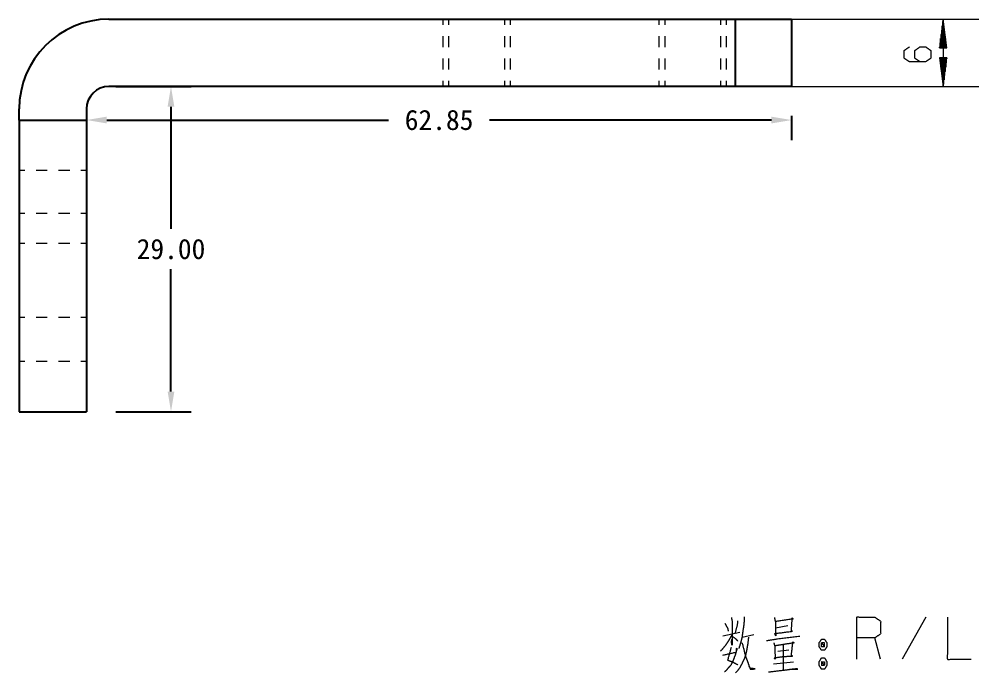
# Model space of a CAD drawing. Header units: millimetres. Extents: x 0 to 210, y 0 to 505.
# Drawn here: x 47.2 to 132.7, y 59.5 to 117.7 of the extents above; entities that cross this region are included whole.
import ezdxf

# ---------------------------------------------------------------- set-up
doc = ezdxf.new("R2010")
doc.units = ezdxf.units.MM
doc.layers.add('1', color=7, linetype='Continuous', true_color=0xffffff)
doc.dimstyles.get("Standard").update_dxf_attribs({"dimscale": 10, "dimtxt": 0.18, "dimasz": 0.18, "dimexe": 0.18, "dimexo": 0.0625, "dimgap": 0.09, "dimtad": 0, "dimtih": 1, "dimtoh": 1, "dimzin": 0, "dimdsep": 46, "dimtxsty": 'Standard', "dimcen": 0.09, "dimadec": 0, "dimazin": 0, "dimtfac": 1, "dimtofl": 0, "dimtmove": 0, "dimatfit": 3, "dimfxl": 0, "dimtolj": 1, "dimtzin": 0, "dimarcsym": 0})

# ---------------------------------------------------------------- blocks, each defined once
blk = doc.blocks.new('*D1')
at = {"color": 0, "lineweight": -2, "transparency": 16777216}
for p, q in [((53.153, 109.098), (53.153, 106.931)), ((54.953, 108.731), (80.08, 108.731)), ((114.206, 108.731), (89.08, 108.731)), ((116.006, 109.098), (116.006, 106.931))]:
    blk.add_line(p, q, dxfattribs=at)
at = {"color": 0, "lineweight": 18, "transparency": 16777216}
for points in [[(54.953, 109.031), (54.953, 108.431), (53.153, 108.731)], [(114.206, 109.031), (114.206, 108.431), (116.006, 108.731)]]:
    blk.add_solid(points, dxfattribs=at)
at = {"layer": 'Defpoints', "color": 0, "lineweight": 18, "transparency": 16777216}
for p in [(53.153, 109.723), (116.006, 109.723), (116.006, 108.731)]:
    blk.add_point(p, dxfattribs=at)
at = {"color": 0, "lineweight": 18, "transparency": 16777216, "insert": (84.58, 108.731), "char_height": 1.8, "attachment_point": 5}
blk.add_mtext('\\A1;62.85', dxfattribs=at)
blk = doc.blocks.new('*D2')
at = {"color": 0, "lineweight": -2, "transparency": 16777216}
for p, q in [((55.778, 111.723), (62.484, 111.723)), ((60.684, 109.923), (60.684, 99.023)), ((60.684, 84.523), (60.684, 95.423)), ((55.778, 82.723), (62.484, 82.723))]:
    blk.add_line(p, q, dxfattribs=at)
at = {"color": 0, "lineweight": 18, "transparency": 16777216}
for points in [[(60.384, 109.923), (60.984, 109.923), (60.684, 111.723)], [(60.384, 84.523), (60.984, 84.523), (60.684, 82.723)]]:
    blk.add_solid(points, dxfattribs=at)
at = {"layer": 'Defpoints', "color": 0, "lineweight": 18, "transparency": 16777216}
for p in [(55.153, 111.723), (55.153, 82.723), (60.684, 82.723)]:
    blk.add_point(p, dxfattribs=at)
at = {"color": 0, "lineweight": 18, "transparency": 16777216, "insert": (60.684, 97.223), "char_height": 1.8, "attachment_point": 5}
blk.add_mtext('\\A1;29.00', dxfattribs=at)

msp = doc.modelspace()

# ---------------------------------------------------------------- linework, layer by layer
at = {"layer": '1', "color": 30, "linetype": 'Continuous', "lineweight": 25}
for p, q in [((55.153, 117.723), (111.006, 117.723)), ((111.006, 117.723), (116.006, 117.723)), ((111.006, 111.723), (111.006, 117.723)), ((116.006, 117.723), (116.006, 111.723)), ((111.006, 111.723), (55.153, 111.723)), ((116.006, 111.723), (111.006, 111.723)), ((47.153, 108.723), (47.153, 109.723)), ((53.153, 109.723), (53.153, 108.723)), ((47.153, 108.723), (53.153, 108.723)), ((47.153, 108.723), (47.153, 82.723)), ((53.153, 108.723), (53.153, 82.723)), ((47.153, 82.723), (53.153, 82.723))]:
    msp.add_line(p, q, dxfattribs=at)
at = {"layer": '1', "color": 43, "linetype": 'Continuous', "lineweight": 18}
for p, q in [((84.933, 117.223), (84.933, 117.723)), ((85.433, 117.723), (85.433, 117.223)), ((90.433, 117.223), (90.433, 117.723)), ((90.933, 117.223), (90.933, 117.723)), ((104.202, 117.223), (104.202, 117.723)), ((104.702, 117.723), (104.702, 117.223)), ((109.702, 117.223), (109.702, 117.723)), ((110.202, 117.223), (110.202, 117.723)), ((84.933, 115.223), (84.933, 116.223)), ((85.433, 116.223), (85.433, 115.223)), ((90.433, 115.223), (90.433, 116.223)), ((90.933, 115.223), (90.933, 116.223)), ((104.202, 115.223), (104.202, 116.223)), ((104.702, 116.223), (104.702, 115.223)), ((109.702, 115.223), (109.702, 116.223)), ((110.202, 115.223), (110.202, 116.223)), ((84.933, 113.223), (84.933, 114.223)), ((85.433, 114.223), (85.433, 113.223)), ((90.433, 113.223), (90.433, 114.223)), ((90.933, 113.223), (90.933, 114.223)), ((104.202, 113.223), (104.202, 114.223)), ((104.702, 114.223), (104.702, 113.223)), ((109.702, 113.223), (109.702, 114.223)), ((110.202, 113.223), (110.202, 114.223)), ((84.933, 111.723), (84.933, 112.223)), ((85.433, 112.223), (85.433, 111.723)), ((90.433, 111.723), (90.433, 112.223)), ((90.933, 111.723), (90.933, 112.223)), ((104.202, 111.723), (104.202, 112.223)), ((104.702, 112.223), (104.702, 111.723)), ((109.702, 111.723), (109.702, 112.223)), ((110.202, 111.723), (110.202, 112.223)), ((47.653, 104.223), (47.153, 104.223)), ((49.653, 104.223), (48.653, 104.223)), ((51.653, 104.223), (50.653, 104.223)), ((53.153, 104.223), (52.653, 104.223)), ((47.653, 100.389), (47.153, 100.389)), ((49.653, 100.389), (48.653, 100.389)), ((51.653, 100.389), (50.653, 100.389)), ((53.153, 100.389), (52.653, 100.389)), ((47.653, 97.723), (47.153, 97.723)), ((49.653, 97.723), (48.653, 97.723)), ((51.653, 97.723), (50.653, 97.723)), ((53.153, 97.723), (52.653, 97.723)), ((47.653, 91.118), (47.153, 91.118)), ((49.653, 91.118), (48.653, 91.118)), ((51.653, 91.118), (50.653, 91.118)), ((53.153, 91.118), (52.653, 91.118)), ((47.153, 87.223), (47.653, 87.223)), ((48.653, 87.223), (49.653, 87.223)), ((50.653, 87.223), (51.653, 87.223)), ((52.653, 87.223), (53.153, 87.223))]:
    msp.add_line(p, q, dxfattribs=at)
at = {"layer": '1', "color": 13, "linetype": 'Continuous', "lineweight": 18}
for p, q in [((116.006, 117.723), (132.688, 117.723)), ((129.513, 117.723), (129.179, 115.183)), ((129.488, 115.183), (129.488, 117.53)), ((129.848, 115.183), (129.513, 117.723)), ((129.513, 117.723), (129.513, 111.723)), ((129.539, 115.183), (129.539, 117.53)), ((129.336, 115.183), (129.336, 116.372)), ((129.386, 115.183), (129.386, 116.758)), ((129.437, 115.183), (129.437, 117.144)), ((129.59, 115.183), (129.59, 117.144)), ((129.64, 115.183), (129.64, 116.758)), ((129.691, 115.183), (129.691, 116.372)), ((129.234, 115.183), (129.234, 115.601)), ((129.285, 115.183), (129.285, 115.987)), ((129.742, 115.183), (129.742, 115.987)), ((129.793, 115.183), (129.793, 115.601)), ((129.179, 115.183), (129.848, 115.183)), ((129.183, 115.183), (129.183, 115.215)), ((129.183, 115.183), (129.183, 115.215)), ((129.844, 115.183), (129.844, 115.215)), ((129.844, 115.183), (129.844, 115.215)), ((129.179, 114.263), (129.513, 111.723)), ((129.848, 114.263), (129.179, 114.263)), ((129.183, 114.263), (129.183, 114.231)), ((129.183, 114.263), (129.183, 114.231)), ((129.234, 114.263), (129.234, 113.845)), ((129.285, 114.263), (129.285, 113.459)), ((129.336, 114.263), (129.336, 113.073)), ((129.386, 114.263), (129.386, 112.688)), ((129.437, 114.263), (129.437, 112.302)), ((129.488, 114.263), (129.488, 111.916)), ((129.513, 111.723), (129.848, 114.263)), ((129.539, 114.263), (129.539, 111.916)), ((129.59, 114.263), (129.59, 112.302)), ((129.64, 114.263), (129.64, 112.688)), ((129.691, 114.263), (129.691, 113.073)), ((129.742, 114.263), (129.742, 113.459)), ((129.793, 114.263), (129.793, 113.845)), ((129.844, 114.263), (129.844, 114.231)), ((129.844, 114.263), (129.844, 114.231)), ((116.006, 111.723), (132.688, 111.723))]:
    msp.add_line(p, q, dxfattribs=at)
at = {"layer": '1', "color": 95, "linetype": 'Continuous', "lineweight": 18}
for p, q in [((127.971, 64.412), (125.856, 60.672)), ((114.558, 63.467), (115.672, 63.664)), ((109.883, 62.758), (111.386, 63.073)), ((111.609, 62.64), (112.639, 62.876)), ((123.936, 60.672), (123.408, 62.561)), ((115.254, 61.971), (115.254, 59.687)), ((114.781, 61.38), (115.755, 61.498)), ((114.391, 60.239), (116.173, 60.436))]:
    msp.add_line(p, q, dxfattribs=at)
at = {"layer": '1', "color": 30, "linetype": 'Continuous', "lineweight": 25}
for radius in [8, 2]:
    msp.add_arc((55.153, 109.723), radius, 90, 179.99989, dxfattribs=at)
at = {"layer": '1', "color": 95, "linetype": 'Continuous', "lineweight": 18}
for points, knots in [([(127.471, 113.92), (126.996, 114.238), (126.996, 114.928), (127.471, 115.263), (127.946, 115.263), (128.421, 114.928), (128.421, 114.238), (127.946, 113.92), (126.521, 113.92), (126.046, 114.238), (126.046, 114.928), (126.521, 115.263)], [0, 0, 0.076963, 0.169761, 0.248073, 0.312018, 0.390331, 0.483128, 0.560092, 0.751927, 0.82889, 0.921688, 1, 1]), ([(110.635, 64.373), (110.69, 64.097), (110.69, 61.932), (110.635, 62.207), (110.69, 62.443)], [0, 0, 0.094654, 0.823643, 0.918297, 1, 1]), ([(111.776, 64.451), (111.776, 64.215), (111.748, 63.782), (111.664, 63.231), (111.581, 62.64), (111.47, 62.168), (111.33, 61.735), (111.303, 61.617)], [0, 0, 0.08186, 0.232244, 0.425428, 0.632112, 0.800315, 0.957949, 1, 1]), ([(114.475, 64.373), (114.558, 63.979), (114.586, 62.758), (114.503, 62.955), (116.061, 63.152), (115.978, 63.152), (116.061, 64.333), (116.145, 64.254), (114.558, 64.018)], [0, 0, 0.062937, 0.253847, 0.287286, 0.532981, 0.546039, 0.731203, 0.749152, 1, 1]), ([(121.821, 60.672), (121.821, 64.412), (123.408, 64.412), (123.936, 64.058), (123.936, 62.916), (123.408, 62.561), (121.821, 62.561)], [0, 0, 0.400951, 0.571035, 0.639277, 0.761673, 0.829916, 1, 1]), ([(129.891, 64.412), (129.891, 60.672), (132.006, 60.672)], [0, 0, 0.638733, 1, 1]), ([(110.05, 63.861), (110.301, 63.428), (110.356, 63.152)], [0, 0, 0.640219, 1, 1]), ([(111.191, 64.097), (111.191, 63.9), (110.969, 62.995)], [0, 0, 0.174306, 1, 1]), ([(110.662, 62.798), (110.412, 62.365), (110.161, 61.971), (109.911, 61.656), (109.66, 61.38)], [0, 0, 0.287235, 0.555137, 0.786184, 1, 1]), ([(110.69, 62.719), (111.024, 62.483), (111.191, 62.286)], [0, 0, 0.613116, 1, 1]), ([(112.165, 62.64), (112.082, 61.971), (111.998, 61.498), (111.915, 61.105), (111.804, 60.75), (111.581, 60.278), (111.386, 59.924), (111.163, 59.609), (110.996, 59.451)], [0, 0, 0.194371, 0.33263, 0.448612, 0.555645, 0.706159, 0.82269, 0.933849, 1, 1]), ([(113.751, 62.325), (114.753, 62.483), (116.729, 62.719)], [0, 0, 0.337589, 1, 1]), ([(118.927, 62.443), (118.677, 62.443), (118.454, 62.128), (118.454, 61.774), (118.677, 61.459), (118.927, 61.459), (119.15, 61.774), (119.15, 62.128), (118.927, 62.443)], [0, 0, 0.091007, 0.23114, 0.359866, 0.5, 0.591007, 0.731142, 0.859867, 1, 1]), ([(109.883, 61.026), (111.08, 61.302), (111.108, 61.656), (111.108, 61.498), (110.969, 61.026), (110.774, 60.514), (110.579, 60.121), (110.356, 59.884), (110.161, 59.648), (110.022, 59.53)], [0, 0, 0.30447, 0.392578, 0.431617, 0.55371, 0.68947, 0.798366, 0.878842, 0.954749, 1, 1]), ([(110.607, 61.695), (110.301, 60.593), (110.495, 60.514), (110.718, 60.436), (110.941, 60.317), (111.219, 60.16)], [0, 0, 0.529111, 0.626299, 0.735528, 0.852102, 1, 1]), ([(111.553, 62.128), (111.609, 62.05), (111.887, 60.947), (112.082, 60.436), (112.277, 59.884), (112.332, 59.766), (112.75, 59.806), (112.332, 59.845), (112.193, 60.081)], [0, 0, 0.02672, 0.341743, 0.493483, 0.655463, 0.691642, 0.807838, 0.924034, 1, 1]), ([(114.419, 62.128), (114.503, 61.813), (114.53, 60.869), (114.53, 60.672), (114.447, 60.79), (115.31, 60.908), (116.089, 60.947), (115.978, 60.987), (116.117, 62.207), (116.228, 62.128), (115.282, 61.971), (114.503, 61.853)], [0, 0, 0.050173, 0.195728, 0.226038, 0.248311, 0.382415, 0.502573, 0.520756, 0.7099, 0.730898, 0.878625, 1, 1]), ([(118.677, 61.774), (118.927, 61.774), (118.677, 62.128), (118.677, 61.774)], [0, 0, 0.241156, 0.658897, 1, 1]), ([(118.927, 61.774), (118.927, 62.128), (118.677, 62.128)], [0, 0, 0.585827, 1, 1]), ([(119.15, 60.436), (118.927, 60.79), (118.677, 60.79), (118.454, 60.436), (118.454, 60.121), (118.677, 59.766), (118.927, 59.766), (119.15, 60.121), (119.15, 60.436)], [0, 0, 0.1492, 0.23851, 0.387711, 0.499998, 0.6492, 0.73851, 0.887712, 1, 1]), ([(118.677, 60.436), (118.677, 60.121), (118.927, 60.121)], [0, 0, 0.556989, 1, 1]), ([(118.927, 60.436), (118.677, 60.436), (118.927, 60.121), (118.927, 60.436)], [0, 0, 0.258816, 0.674596, 1, 1]), ([(113.946, 59.53), (115.254, 59.687), (115.894, 59.766), (116.562, 59.766), (116.479, 59.806), (116.061, 59.766)], [0, 0, 0.419318, 0.624581, 0.837166, 0.866543, 1, 1])]:
    msp.add_open_spline(points, degree=1, knots=knots, dxfattribs=at)

# ---------------------------------------------------------------- dimensions: what is measured, and where the dimension line sits
at = {"lineweight": 18}
dim = msp.add_linear_dim(base=(60.684, 82.723), p1=(55.153, 111.723), p2=(55.153, 82.723), angle=90, dimstyle='Standard', dxfattribs=at)
dim.commit()
dim.dimension.update_dxf_attribs({"geometry": '*D2', "text_midpoint": (60.684, 97.223)})
dim = msp.add_linear_dim(base=(116.006, 108.731), p1=(53.153, 109.723), p2=(116.006, 109.723), dimstyle='Standard', dxfattribs=at)
dim.commit()
dim.dimension.update_dxf_attribs({"geometry": '*D1', "text_midpoint": (84.58, 108.731)})

doc.saveas('drawing.dxf')
